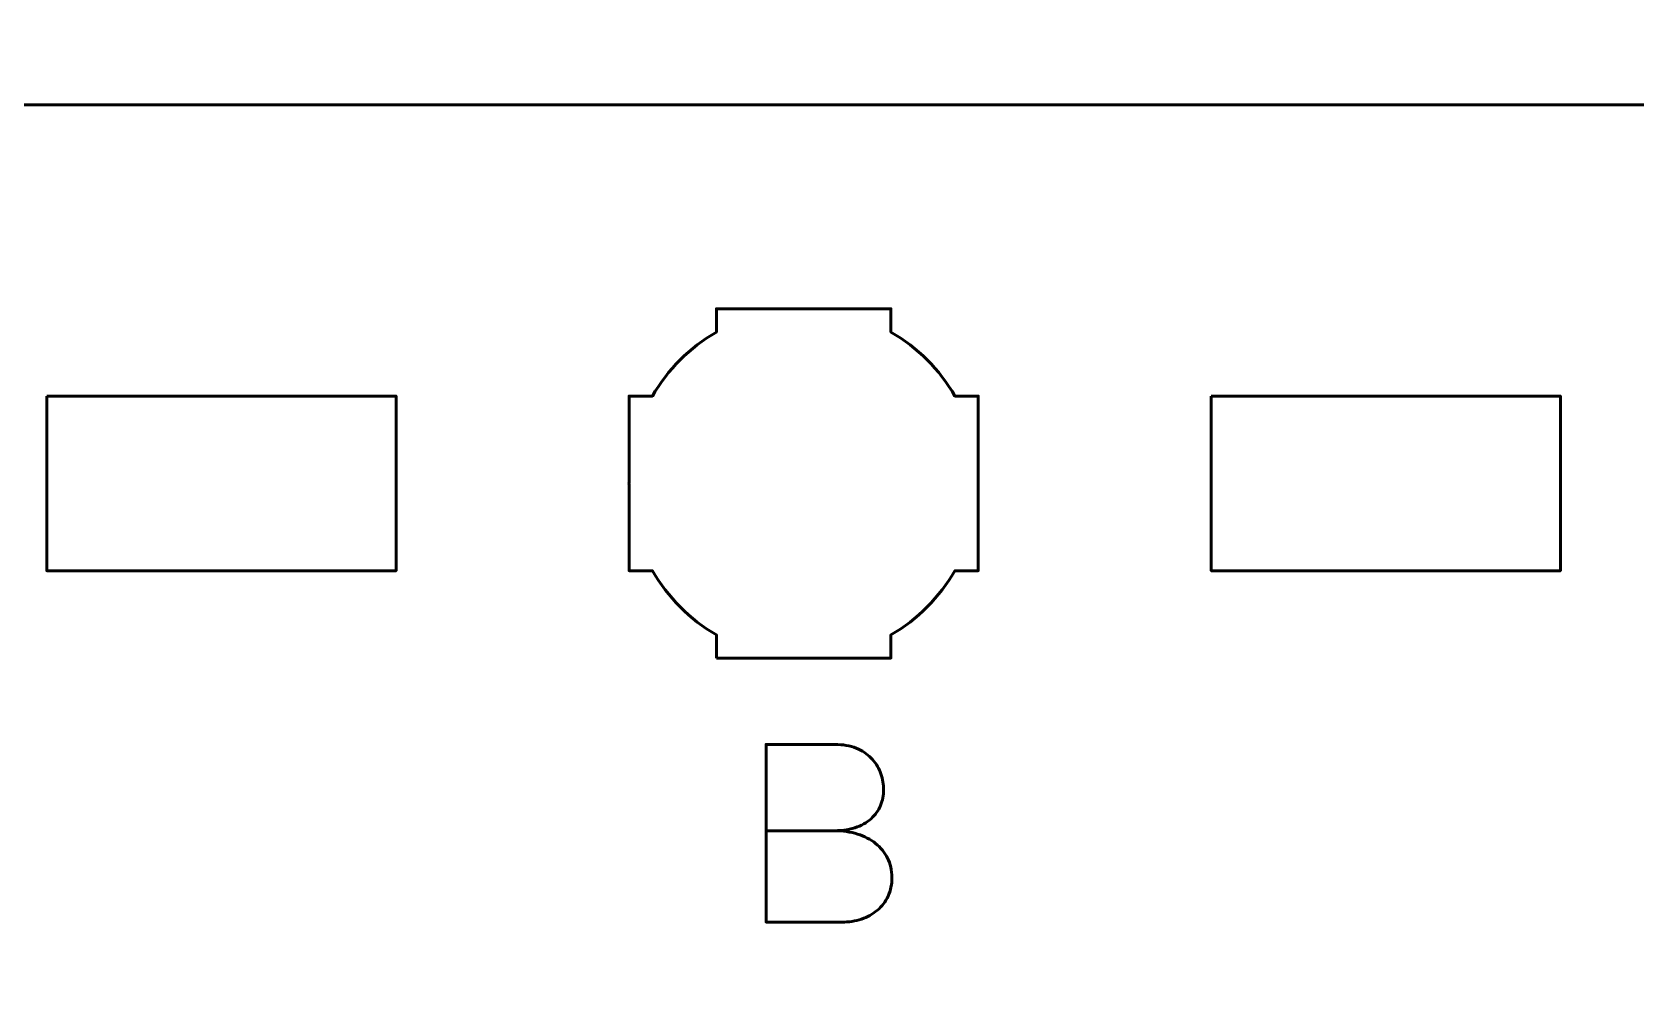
# Model space of a CAD drawing. Header units: centimetres. Extents: x -21 to 0, y -29.7 to 0.
# Drawn here: x -6.825 to -4.07, y -7.606 to -5.975 of the extents above; entities that cross this region are included whole.
import ezdxf

# ---------------------------------------------------------------- set-up
doc = ezdxf.new("R2010")
doc.units = ezdxf.units.CM
doc.header["$MEASUREMENT"] = 0
doc.layers.add('Layer 1', color=7, linetype='Continuous')

msp = doc.modelspace()

# ---------------------------------------------------------------- linework, layer by layer
at = {"layer": 'Layer 1', "color": 1, "lineweight": 53}
msp.add_open_spline([(-21.00003, -29.19995), (-21.00003, -29.19995), (-21.00003, -1.69992), (-21.00003, -1.69992), (-21.00003, -1.69992), (-21.00003, -1.61709), (-20.93286, -1.54992), (-20.85003, -1.54992), (-20.85003, -1.54992), (-20.7672, -1.54992), (-20.70003, -1.48275), (-20.70003, -1.39992), (-20.70003, -1.39992), (-20.70003, -1.31709), (-20.7672, -1.24992), (-20.85003, -1.24992), (-20.85003, -1.24992), (-20.93286, -1.24992), (-21.00003, -1.18275), (-21.00003, -1.09992), (-21.00003, -1.09992), (-21.00003, -1.09992), (-21.00003, -0.49992), (-21.00003, -0.49992), (-21.00003, -0.49992), (-21.00003, -0.22295), (-20.77694, 0.00004), (-20.49994, 0.00004), (-20.49994, 0.00004), (-20.49994, 0.00004), (-0.50008, 0.00004), (-0.50008, 0.00004), (-0.50008, 0.00004), (-0.22294, 0.00004), (0.00002, -0.22295), (0.00002, -0.49992), (0.00002, -0.49992), (0.00002, -0.49992), (0.00002, -29.19995), (0.00002, -29.19995), (0.00002, -29.19995), (0.00002, -29.47695), (-0.22294, -29.70004), (-0.50008, -29.70004), (-0.50008, -29.70004), (-0.50008, -29.70004), (-20.49994, -29.70004), (-20.49994, -29.70004), (-20.49994, -29.70004), (-20.77694, -29.70004), (-21.00003, -29.47695), (-21.00003, -29.19995)], degree=3, knots=[0, 0, 0, 0, 0.0769231, 0.0769231, 0.0769231, 0.0769231, 0.1538462, 0.1538462, 0.1538462, 0.1538462, 0.2307692, 0.2307692, 0.2307692, 0.2307692, 0.3076923, 0.3076923, 0.3076923, 0.3076923, 0.3846154, 0.3846154, 0.3846154, 0.3846154, 0.4615385, 0.4615385, 0.4615385, 0.4615385, 0.5384615, 0.5384615, 0.5384615, 0.5384615, 0.6153846, 0.6153846, 0.6153846, 0.6153846, 0.6923077, 0.6923077, 0.6923077, 0.6923077, 0.7692308, 0.7692308, 0.7692308, 0.7692308, 0.8461538, 0.8461538, 0.8461538, 0.8461538, 0.9230769, 0.9230769, 0.9230769, 0.9230769, 1, 1, 1, 1], dxfattribs=at)
at = {"layer": 'Layer 1', "color": 3, "lineweight": 53}
msp.add_open_spline([(-7.64993, -6.09997), (-7.64993, -6.09997), (-3.35006, -6.09997), (-3.35006, -6.09997), (-3.35006, -6.09997), (-3.07292, -6.09997), (-2.84996, -6.32306), (-2.84996, -6.60006), (-2.84996, -6.60006), (-2.84996, -6.60006), (-2.84996, -10.89993), (-2.84996, -10.89993), (-2.84996, -10.89993), (-2.84996, -11.17707), (-3.07292, -11.40003), (-3.35006, -11.40003), (-3.35006, -11.40003), (-3.35006, -11.40003), (-7.64993, -11.40003), (-7.64993, -11.40003), (-7.64993, -11.40003), (-7.92693, -11.40003), (-8.15002, -11.17707), (-8.15002, -10.89993), (-8.15002, -10.89993), (-8.15002, -10.89993), (-8.15002, -6.60006), (-8.15002, -6.60006), (-8.15002, -6.60006), (-8.15002, -6.32306), (-7.92693, -6.09997), (-7.64993, -6.09997)], degree=3, knots=[0, 0, 0, 0, 0.125, 0.125, 0.125, 0.125, 0.25, 0.25, 0.25, 0.25, 0.375, 0.375, 0.375, 0.375, 0.5, 0.5, 0.5, 0.5, 0.625, 0.625, 0.625, 0.625, 0.75, 0.75, 0.75, 0.75, 0.875, 0.875, 0.875, 0.875, 1, 1, 1, 1], dxfattribs=at)
at = {"layer": 'Layer 1', "lineweight": 53}
for points, knots in [([(-5.64998, -7.05006), (-5.64998, -7.05006), (-5.64998, -7.00988), (-5.64998, -7.00988), (-5.64998, -7.00988), (-5.69552, -6.98355), (-5.73348, -6.9456), (-5.75983, -6.90007), (-5.75983, -6.90007), (-5.75983, -6.90007), (-5.79998, -6.90007), (-5.79998, -6.90007), (-5.79998, -6.90007), (-5.79998, -6.90007), (-5.79998, -6.75155), (-5.79998, -6.75155), (-5.79998, -6.75155), (-5.79998, -6.75155), (-5.8, -6.75), (-5.8, -6.75), (-5.8, -6.75), (-5.8, -6.75), (-5.79998, -6.74845), (-5.79998, -6.74845), (-5.79998, -6.74845), (-5.79998, -6.74845), (-5.79998, -6.60006), (-5.79998, -6.60006), (-5.79998, -6.60006), (-5.79998, -6.60006), (-5.75988, -6.60006), (-5.75988, -6.60006), (-5.75988, -6.60006), (-5.73353, -6.55449), (-5.69554, -6.51649), (-5.64998, -6.49013), (-5.64998, -6.49013), (-5.64998, -6.49013), (-5.64998, -6.45005), (-5.64998, -6.45005), (-5.64998, -6.45005), (-5.64998, -6.45005), (-5.50464, -6.45005), (-5.50464, -6.45005), (-5.50464, -6.45005), (-5.50464, -6.45005), (-5.5, -6.44999), (-5.5, -6.44999), (-5.5, -6.44999), (-5.5, -6.44999), (-5.49535, -6.45005), (-5.49535, -6.45005), (-5.49535, -6.45005), (-5.49535, -6.45005), (-5.34997, -6.45005), (-5.34997, -6.45005), (-5.34997, -6.45005), (-5.34997, -6.45005), (-5.34997, -6.49013), (-5.34997, -6.49013), (-5.34997, -6.49013), (-5.3044, -6.51649), (-5.26643, -6.55449), (-5.24009, -6.60006), (-5.24009, -6.60006), (-5.24009, -6.60006), (-5.19997, -6.60006), (-5.19997, -6.60006), (-5.19997, -6.60006), (-5.19997, -6.60006), (-5.19997, -6.90007), (-5.19997, -6.90007), (-5.19997, -6.90007), (-5.19997, -6.90007), (-5.24014, -6.90007), (-5.24014, -6.90007), (-5.24014, -6.90007), (-5.26648, -6.9456), (-5.30444, -6.98355), (-5.34997, -7.00988), (-5.34997, -7.00988), (-5.34997, -7.00988), (-5.34997, -7.05006), (-5.34997, -7.05006), (-5.34997, -7.05006), (-5.34997, -7.05006), (-5.64998, -7.05006), (-5.64998, -7.05006)], [0, 0, 0, 0, 0.0454545, 0.0454545, 0.0454545, 0.0454545, 0.0909091, 0.0909091, 0.0909091, 0.0909091, 0.1363636, 0.1363636, 0.1363636, 0.1363636, 0.1818182, 0.1818182, 0.1818182, 0.1818182, 0.2272727, 0.2272727, 0.2272727, 0.2272727, 0.2727273, 0.2727273, 0.2727273, 0.2727273, 0.3181818, 0.3181818, 0.3181818, 0.3181818, 0.3636364, 0.3636364, 0.3636364, 0.3636364, 0.4090909, 0.4090909, 0.4090909, 0.4090909, 0.4545455, 0.4545455, 0.4545455, 0.4545455, 0.5, 0.5, 0.5, 0.5, 0.5454545, 0.5454545, 0.5454545, 0.5454545, 0.5909091, 0.5909091, 0.5909091, 0.5909091, 0.6363636, 0.6363636, 0.6363636, 0.6363636, 0.6818182, 0.6818182, 0.6818182, 0.6818182, 0.7272727, 0.7272727, 0.7272727, 0.7272727, 0.7727273, 0.7727273, 0.7727273, 0.7727273, 0.8181818, 0.8181818, 0.8181818, 0.8181818, 0.8636364, 0.8636364, 0.8636364, 0.8636364, 0.9090909, 0.9090909, 0.9090909, 0.9090909, 0.9545455, 0.9545455, 0.9545455, 0.9545455, 1, 1, 1, 1]), ([(-6.79998, -6.60006), (-6.79998, -6.60006), (-6.19997, -6.60006), (-6.19997, -6.60006), (-6.19997, -6.60006), (-6.19997, -6.60006), (-6.19997, -6.90007), (-6.19997, -6.90007), (-6.19997, -6.90007), (-6.19997, -6.90007), (-6.79998, -6.90007), (-6.79998, -6.90007), (-6.79998, -6.90007), (-6.79998, -6.90007), (-6.79998, -6.60006), (-6.79998, -6.60006)], [0, 0, 0, 0, 0.25, 0.25, 0.25, 0.25, 0.5, 0.5, 0.5, 0.5, 0.75, 0.75, 0.75, 0.75, 1, 1, 1, 1]), ([(-4.80001, -6.60006), (-4.80001, -6.60006), (-4.20001, -6.60006), (-4.20001, -6.60006), (-4.20001, -6.60006), (-4.20001, -6.60006), (-4.20001, -6.90007), (-4.20001, -6.90007), (-4.20001, -6.90007), (-4.20001, -6.90007), (-4.80001, -6.90007), (-4.80001, -6.90007), (-4.80001, -6.90007), (-4.80001, -6.90007), (-4.80001, -6.60006), (-4.80001, -6.60006)], [0, 0, 0, 0, 0.25, 0.25, 0.25, 0.25, 0.5, 0.5, 0.5, 0.5, 0.75, 0.75, 0.75, 0.75, 1, 1, 1, 1])]:
    msp.add_open_spline(points, degree=3, knots=knots, dxfattribs=at)
at = {"layer": 'Layer 1', "color": 5, "lineweight": 53}
msp.add_open_spline([(-5.56459, -7.34636), (-5.56459, -7.34636), (-5.44733, -7.34636), (-5.44733, -7.34636), (-5.44733, -7.34636), (-5.43209, -7.34629), (-5.41911, -7.34418), (-5.40817, -7.34001), (-5.40817, -7.34001), (-5.3973, -7.33592), (-5.38849, -7.33035), (-5.38164, -7.32336), (-5.38164, -7.32336), (-5.3748, -7.31638), (-5.36986, -7.30848), (-5.36675, -7.29973), (-5.36675, -7.29973), (-5.36372, -7.29105), (-5.36231, -7.28202), (-5.36266, -7.27271), (-5.36266, -7.27271), (-5.36309, -7.26339), (-5.36506, -7.25436), (-5.36859, -7.24554), (-5.36859, -7.24554), (-5.37205, -7.23672), (-5.37727, -7.22875), (-5.38411, -7.22162), (-5.38411, -7.22162), (-5.39095, -7.2145), (-5.39949, -7.20885), (-5.40986, -7.20469), (-5.40986, -7.20469), (-5.42024, -7.20046), (-5.43244, -7.19827), (-5.44648, -7.1982), (-5.44648, -7.1982), (-5.44648, -7.1982), (-5.56459, -7.1982), (-5.56459, -7.1982), (-5.56459, -7.1982), (-5.56459, -7.1982), (-5.56459, -7.50342), (-5.56459, -7.50342), (-5.56459, -7.50342), (-5.56459, -7.50342), (-5.43463, -7.50342), (-5.43463, -7.50342), (-5.43463, -7.50342), (-5.42249, -7.50342), (-5.4112, -7.50166), (-5.40076, -7.4982), (-5.40076, -7.4982), (-5.39032, -7.49467), (-5.38122, -7.48966), (-5.37332, -7.48296), (-5.37332, -7.48296), (-5.36548, -7.47633), (-5.35935, -7.46828), (-5.35497, -7.45876), (-5.35497, -7.45876), (-5.3506, -7.44923), (-5.34834, -7.43844), (-5.34827, -7.42637), (-5.34827, -7.42637), (-5.34855, -7.41424), (-5.35109, -7.4033), (-5.35596, -7.3935), (-5.35596, -7.3935), (-5.36083, -7.38369), (-5.3676, -7.37529), (-5.37635, -7.36824), (-5.37635, -7.36824), (-5.3851, -7.36125), (-5.39554, -7.35582), (-5.40754, -7.35208), (-5.40754, -7.35208), (-5.41953, -7.34834), (-5.43279, -7.34644), (-5.44733, -7.34636), (-5.44733, -7.34636), (-5.43279, -7.34644), (-5.41953, -7.34834), (-5.40754, -7.35208), (-5.40754, -7.35208), (-5.39554, -7.35582), (-5.3851, -7.36125), (-5.37635, -7.36824), (-5.37635, -7.36824), (-5.3676, -7.37529), (-5.36083, -7.38369), (-5.35596, -7.3935), (-5.35596, -7.3935), (-5.35109, -7.4033), (-5.34855, -7.41424), (-5.34827, -7.42637), (-5.34827, -7.42637), (-5.34834, -7.43844), (-5.3506, -7.44923), (-5.35497, -7.45876), (-5.35497, -7.45876), (-5.35935, -7.46828), (-5.36548, -7.47633), (-5.37332, -7.48296), (-5.37332, -7.48296), (-5.38122, -7.48966), (-5.39032, -7.49467), (-5.40076, -7.4982), (-5.40076, -7.4982), (-5.4112, -7.50166), (-5.42249, -7.50342), (-5.43463, -7.50342), (-5.43463, -7.50342), (-5.43463, -7.50342), (-5.56459, -7.50342), (-5.56459, -7.50342), (-5.56459, -7.50342), (-5.56459, -7.50342), (-5.56459, -7.1982), (-5.56459, -7.1982), (-5.56459, -7.1982), (-5.56459, -7.1982), (-5.44648, -7.1982), (-5.44648, -7.1982), (-5.44648, -7.1982), (-5.43244, -7.19827), (-5.42024, -7.20046), (-5.40986, -7.20469), (-5.40986, -7.20469), (-5.39949, -7.20885), (-5.39095, -7.2145), (-5.38411, -7.22162), (-5.38411, -7.22162), (-5.37727, -7.22875), (-5.37205, -7.23672), (-5.36859, -7.24554), (-5.36859, -7.24554), (-5.36506, -7.25436), (-5.36309, -7.26339), (-5.36266, -7.27271), (-5.36266, -7.27271), (-5.36231, -7.28202), (-5.36372, -7.29105), (-5.36675, -7.29973), (-5.36675, -7.29973), (-5.36986, -7.30848), (-5.3748, -7.31638), (-5.38164, -7.32336), (-5.38164, -7.32336), (-5.38849, -7.33035), (-5.3973, -7.33592), (-5.40817, -7.34001), (-5.40817, -7.34001), (-5.41911, -7.34418), (-5.43209, -7.34629), (-5.44733, -7.34636), (-5.44733, -7.34636), (-5.44733, -7.34636), (-5.56459, -7.34636), (-5.56459, -7.34636)], degree=3, knots=[0, 0, 0, 0, 0.025, 0.025, 0.025, 0.025, 0.05, 0.05, 0.05, 0.05, 0.075, 0.075, 0.075, 0.075, 0.1, 0.1, 0.1, 0.1, 0.125, 0.125, 0.125, 0.125, 0.15, 0.15, 0.15, 0.15, 0.175, 0.175, 0.175, 0.175, 0.2, 0.2, 0.2, 0.2, 0.225, 0.225, 0.225, 0.225, 0.25, 0.25, 0.25, 0.25, 0.275, 0.275, 0.275, 0.275, 0.3, 0.3, 0.3, 0.3, 0.325, 0.325, 0.325, 0.325, 0.35, 0.35, 0.35, 0.35, 0.375, 0.375, 0.375, 0.375, 0.4, 0.4, 0.4, 0.4, 0.425, 0.425, 0.425, 0.425, 0.45, 0.45, 0.45, 0.45, 0.475, 0.475, 0.475, 0.475, 0.5, 0.5, 0.5, 0.5, 0.525, 0.525, 0.525, 0.525, 0.55, 0.55, 0.55, 0.55, 0.575, 0.575, 0.575, 0.575, 0.6, 0.6, 0.6, 0.6, 0.625, 0.625, 0.625, 0.625, 0.65, 0.65, 0.65, 0.65, 0.675, 0.675, 0.675, 0.675, 0.7, 0.7, 0.7, 0.7, 0.725, 0.725, 0.725, 0.725, 0.75, 0.75, 0.75, 0.75, 0.775, 0.775, 0.775, 0.775, 0.8, 0.8, 0.8, 0.8, 0.825, 0.825, 0.825, 0.825, 0.85, 0.85, 0.85, 0.85, 0.875, 0.875, 0.875, 0.875, 0.9, 0.9, 0.9, 0.9, 0.925, 0.925, 0.925, 0.925, 0.95, 0.95, 0.95, 0.95, 0.975, 0.975, 0.975, 0.975, 1, 1, 1, 1], dxfattribs=at)

doc.saveas('drawing.dxf')
